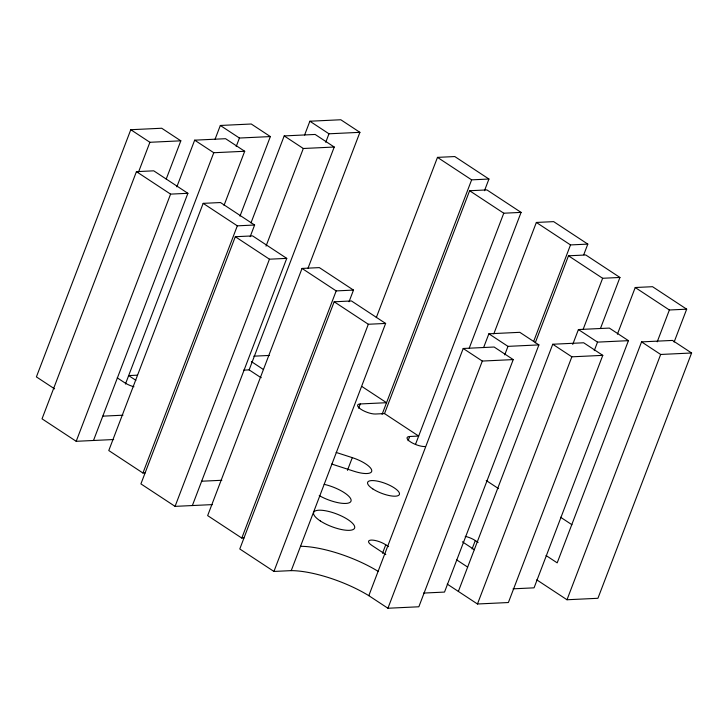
<?xml version="1.0" encoding="UTF-8"?>
<svg xmlns="http://www.w3.org/2000/svg" width="728" height="728" viewBox="0 0 728 728"><rect width="100%" height="100%" fill="white"/><g stroke="black" fill="none" stroke-linecap="round" stroke-linejoin="round"><path stroke-width="1.09" d="M166.23 179.024L180.826 140.822L161.716 128.246L130.785 129.711L36.4 376.895L54.591 388.87M93.493 440.486L187.888 193.302L153.735 170.825L136.436 171.644L42.042 418.827L76.194 441.305L113.668 439.53M138.548 171.999L149.895 142.288L180.826 140.822M76.194 441.305L170.579 194.121L187.888 193.302M176.84 186.841L194.667 140.167L225.589 138.702L244.699 151.269L224.033 205.396M215.06 139.257L220.329 125.471L251.26 124.006L270.361 136.573L239.967 216.161M125.434 384.047L213.768 152.734L244.699 151.269M250.168 236.691L254.618 225.016L220.475 202.539L203.167 203.358L108.781 450.541L142.934 473.018L145.09 472.918M236.191 146.528L239.43 138.038L270.361 136.573M142.934 473.018L237.319 225.835L254.618 225.016M192.365 505.55L286.75 258.376L252.607 235.899L235.299 236.718L140.913 483.893L175.066 506.37L212.54 504.595M250.987 222.914L284.202 135.918L315.133 134.453L334.234 147.029L249.14 369.879L243.616 370.143M304.604 135.017L309.873 121.221L340.804 119.756L359.905 132.332L308.035 268.168M266.029 246.128L303.312 148.494L334.234 147.029M175.066 506.37L269.451 259.195L286.75 258.376M325.735 142.288L328.974 133.797L359.905 132.332M349.031 301.756L353.49 290.09L319.337 267.613L302.038 268.432L207.653 515.606L241.796 538.083L243.962 537.983M241.796 538.083L336.19 290.909L353.49 290.09M291.236 570.625L385.622 323.441L351.469 300.964L334.17 301.783L239.785 548.967L273.928 571.444L291.236 570.625A63.218 19.638 20.9 0 1 368.814 595.668L387.924 608.244L418.846 606.779L513.24 359.596L494.13 347.019L463.208 348.485L368.814 595.668M273.928 571.444L368.322 324.26L385.622 323.441M376.294 317.617L437.483 157.375L454.791 156.556L488.943 179.033L484.484 190.709M358.64 408.181L360.26 403.949L386.541 402.702L361.871 386.477M347.447 470.343L352.297 457.648L336.163 452.443M382.1 414.341L471.635 179.852L488.943 179.033M360.26 403.949A10.956 3.403 20.9 0 0 360.979 409.309A10.956 3.403 20.9 0 0 375.539 414.014L384.521 413.586L469.615 190.736L486.923 189.917L521.075 212.394L469.223 348.175M408.08 440.713L409.691 436.491L418.673 436.063L384.521 413.586M415.442 444.526L503.767 213.213L521.075 212.394M382.519 553.244L385.749 544.781A10.956 3.403 20.9 0 0 371.189 540.085A10.956 3.403 20.9 0 0 371.908 545.436L385.831 554.6M483.601 347.593L488.87 333.797L519.801 332.323L538.902 344.899L444.517 592.082L423.532 593.074M387.924 608.244L482.309 361.061L513.24 359.596M493.802 333.87L536.354 222.45L553.653 221.631L587.805 244.108L583.756 254.709M504.731 354.855L507.98 346.364L538.902 344.899M533.633 341.496L570.506 244.926L587.805 244.108M535.262 342.824L568.486 255.801L585.794 254.982L619.938 277.459L600.5 328.383M472.062 549.003L475.293 540.54A10.956 3.403 20.9 0 0 465.219 536.345M458.358 591.427L552.743 344.244L583.674 342.779L602.784 355.355L508.39 602.529L477.459 603.994L447.219 584.093M572.736 344.408L578.414 329.547L609.345 328.082L628.446 340.659L534.061 587.833L513.067 588.834M477.459 603.994L571.853 356.82L602.784 355.355M583.192 329.22L602.638 278.278L619.938 277.459M594.275 350.614L597.515 342.124L628.446 340.659M617.399 334.207L635.226 287.514L652.525 286.696L686.677 309.173L674.119 342.06M536.764 579.852L567.003 599.754L597.934 598.289L691.6 352.998L672.499 340.422L641.568 341.887L557.193 562.853L546.055 555.519M657.22 341.832L669.378 309.991L686.677 309.173M567.003 599.754L660.669 354.463L691.6 352.998M253.817 356.174L269.287 355.446M137.51 375.166L128.674 375.584L135.881 380.334M102.785 416.152L122.959 415.197M201.656 481.226L221.831 480.271M331.677 464.036L354.136 471.289A19.729 6.124 20.9 0 0 371.753 470.452A19.729 6.124 20.9 0 0 352.297 457.648M437.483 157.375L471.635 179.852M536.354 222.45L570.506 244.926M635.226 287.514L669.378 309.991M469.615 190.736L503.767 213.213M568.486 255.801L602.638 278.278M309.873 121.221L328.974 133.797M641.568 341.887L660.669 354.463M284.202 135.918L303.312 148.494M578.414 329.547L597.515 342.124M220.329 125.471L239.43 138.038M552.743 344.244L571.853 356.82M194.667 140.167L213.768 152.734M488.87 333.797L507.98 346.364M130.785 129.711L149.895 142.288M463.208 348.485L482.309 361.061M203.167 203.358L237.319 225.835M302.038 268.432L336.19 290.909M136.436 171.644L170.579 194.121M235.299 236.718L269.451 259.195M334.17 301.783L368.322 324.26M560.56 517.235L571.944 524.724M486.231 480.525L498.571 488.643M251.369 361.579L263.536 369.587M249.14 369.879L259.05 376.403A10.956 3.403 20.9 0 0 261.27 377.696M475.293 540.54L478.141 542.415M462.38 541.805L474.447 549.749M456.511 559.768L467.649 567.094M385.749 544.781L388.597 546.655M117.254 377.841L124.743 382.764A10.956 3.403 20.9 0 0 133.952 386.75M300.528 546.291A63.218 19.638 20.9 0 1 378.105 571.334M424.979 446.546A10.956 3.403 20.9 0 1 410.41 441.841A10.956 3.403 20.9 0 1 409.691 436.491M324.197 484.338A21.922 6.807 20.9 0 1 350.942 501.292A21.922 6.807 20.9 0 1 319.228 495.604M372.791 488.898A16.99 5.278 20.9 0 0 399.144 494.885A16.99 5.278 20.9 0 0 378.624 481.381A16.99 5.278 20.9 0 0 372.791 488.898M320.284 520.93A21.922 6.807 20.9 0 0 354.281 528.655A21.922 6.807 20.9 0 0 327.809 511.238A21.922 6.807 20.9 0 0 320.284 520.93"/></g></svg>
